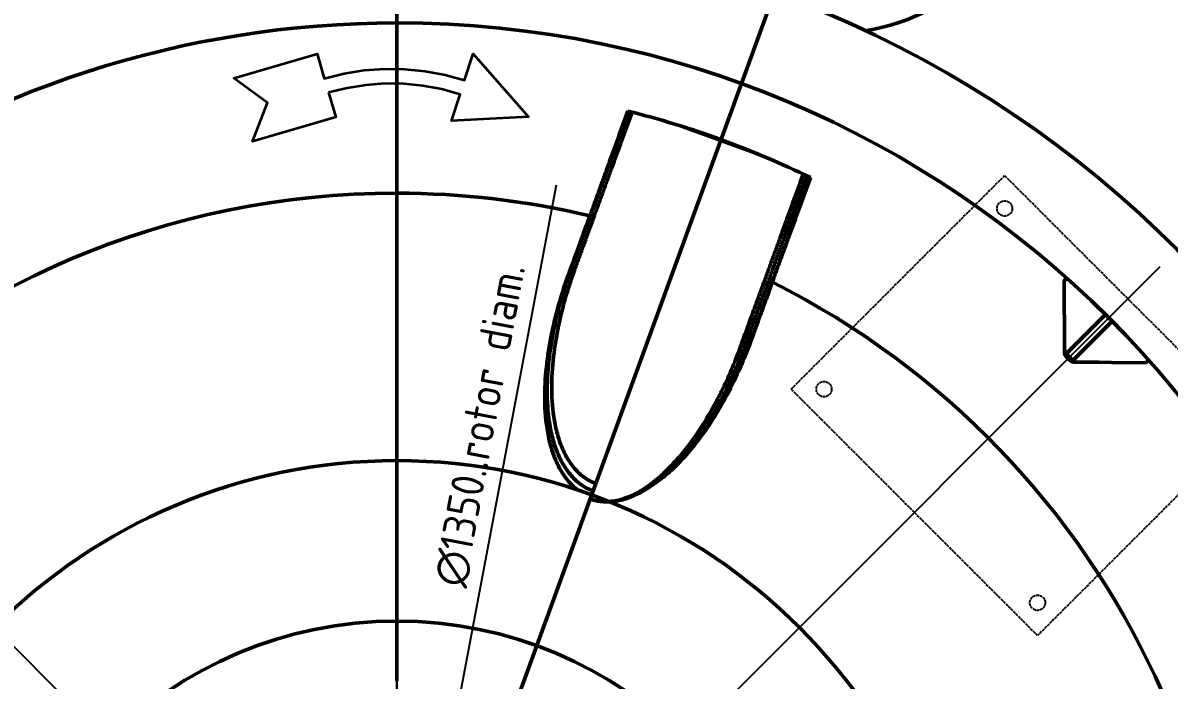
# Model space of a CAD drawing. Header units: millimetres. Extents: x 39335 to 110675, y -13954 to 36506.
# Drawn here: x 51798 to 54265, y 10077 to 11491 of the extents above; entities that cross this region are included whole.
import ezdxf

# ---------------------------------------------------------------- set-up
doc = ezdxf.new("R2010")
doc.units = ezdxf.units.MM
for name, pattern in [('AM_ISO02W050', [7.5, 6, -1.5]), ('AM_ISO08W050', [18, 12, -1.5, 3, -1.5]), ('CHAIN', [0.3543, 0.2362, -0.0295, 0.0591, -0.0295])]:
    doc.linetypes.add(name, pattern=pattern)
for name, color, linetype, lineweight in [('AM_0', 7, 'Continuous', 50), ('AM_3', 6, 'AM_ISO02W050', 25), ('AM_5', 3, 'Continuous', 25), ('AM_6', 2, 'Continuous', 35), ('AM_7', 4, 'AM_ISO08W050', 25), ('RED', 1, 'Continuous', 9)]:
    doc.layers.add(name, color=color, linetype=linetype, lineweight=lineweight)
doc.styles.add('\\M+5B1EA\\M+5D7BC', font='', dxfattribs={"width": 0.667})
doc.styles.get("Standard").update_dxf_attribs({"font": 'ISOCP.SHX'})
doc.styles.get('\\M+5B1EA\\M+5D7BC').set_extended_font_data('FangSong_GB2312')
doc.dimstyles.new('\\M+5B1EA\\M+5D7BC', dxfattribs={"dimscale": 35, "dimtxt": 3.5, "dimasz": 4, "dimexe": 2, "dimexo": 0, "dimtad": 1, "dimdec": 1, "dimdsep": 46, "dimtxsty": '\\M+5B1EA\\M+5D7BC', "dimcen": 0, "dimdle": 6, "dimazin": 2, "dimtfac": 1, "dimtdec": 1, "dimtmove": 0, "dimatfit": 3, "dimfxl": 0, "dimtolj": 1, "dimtzin": 0, "dimarcsym": 0})
doc.dimstyles.new('AM_ISO$3', dxfattribs={"dimtxt": 3.5, "dimasz": 2.5, "dimexe": 1, "dimexo": 1, "dimgap": 1.5, "dimtad": 1, "dimtoh": 1, "dimdsep": 46, "dimtxsty": 'Standard', "dimcen": 0, "dimclrd": 256, "dimclre": 256, "dimclrt": 2, "dimadec": 0, "dimazin": 2, "dimtp": 0.1, "dimtm": 0.1, "dimtfac": 0.71, "dimtofl": 0, "dimtmove": 0, "dimatfit": 0, "dimfxl": 0, "dimlwd": -1, "dimlwe": -1, "dimarcsym": 0})

# ---------------------------------------------------------------- blocks, each defined once
blk = doc.blocks.new('*D212')
at = {"layer": 'AM_5', "color": 3, "linetype": 'Continuous', "transparency": 16777216}
for p, q in [((3797086.7, -145182.8), (3796878.5, -146288.3)), ((3796619.3, -147664.1), (3796869.2, -146337.4)), ((3796610, -147713.2), (3796600.8, -147762.4))]:
    blk.add_line(p, q, dxfattribs=at)
for points in [[(3796870.3, -146286.8), (3796886.6, -146289.8), (3796869.2, -146337.4)], [(3796601.8, -147711.7), (3796618.2, -147714.8), (3796619.3, -147664.1)]]:
    blk.add_solid(points, dxfattribs=at)
at = {"layer": 'DEFPOINTS', "color": 0, "linetype": 'Continuous', "transparency": 16777216}
for p in [(3796869.2, -146337.4), (3796619.3, -147664.1)]:
    blk.add_point(p, dxfattribs=at)
at = {"layer": 'AM_5', "color": 2, "linetype": 'Continuous', "lineweight": 25, "transparency": 16777216, "insert": (3796923.3, -145698.9), "char_height": 70, "attachment_point": 5, "rotation": 79.331}
blk.add_mtext('∅1350..rotor diam.', dxfattribs=at)
blk = doc.blocks.new('*U216')
at = {"layer": 'AM_3'}
blk.add_line((265.2, 265.2), (-265.2, -265.2), dxfattribs=at)
blk = doc.blocks.new('*U217')
at = {"layer": 'AM_0', "color": 0, "linetype": 'ByBlock', "lineweight": -2, "transparency": 16777216, "rotation": 270}
blk.add_blockref('*U216', (-1642.9, 4531.3), dxfattribs=at)
blk = doc.blocks.new('*U218')
at = {"layer": 'AM_3'}
for p, q in [((-495, -35.4), (35.4, 495)), ((35.4, 495), (495, 35.4)), ((-35.4, -495), (-495, -35.4))]:
    blk.add_line(p, q, dxfattribs=at)
for centre in [(424.3, 35.4), (-424.3, -35.4), (-35.4, -424.3)]:
    blk.add_circle(centre, 16.5, dxfattribs=at)
blk = doc.blocks.new('*U219')
at = {"layer": 'AM_0', "color": 0, "linetype": 'ByBlock', "lineweight": -2, "transparency": 16777216, "rotation": 270}
blk.add_blockref('*U218', (-1413.1, 4761.1), dxfattribs=at)
blk = doc.blocks.new('*D294')
at = {"layer": 'DEFPOINTS', "color": 0, "transparency": 16777216}
for p in [(53698.1, 9323.9), (53698.1, 8423.9), (58508.5, 8423.9)]:
    blk.add_point(p, dxfattribs=at)
at = {"layer": 'RED', "color": 0, "linetype": 'ByBlock', "lineweight": -2, "transparency": 16777216}
for p, q in [((58508.5, 9323.9), (58508.5, 11321.2)), ((53698.1, 9323.9), (58578.5, 9323.9)), ((58508.5, 8563.9), (58508.5, 9183.9)), ((53698.1, 8423.9), (58578.5, 8423.9))]:
    blk.add_line(p, q, dxfattribs=at)
at = {"layer": 'RED', "color": 0, "transparency": 16777216}
for points in [[(58485.1, 9183.9), (58531.8, 9183.9), (58508.5, 9323.9)], [(58485.1, 8563.9), (58531.8, 8563.9), (58508.5, 8423.9)]]:
    blk.add_solid(points, dxfattribs=at)
at = {"layer": 'RED', "color": 0, "transparency": 16777216, "insert": (58276.6, 10939.1), "char_height": 420, "attachment_point": 5, "rotation": 90, "style": '\\M+5B1EA\\M+5D7BC'}
blk.add_mtext('\\A1;900', dxfattribs=at)
blk = doc.blocks.new('qwrgfqwefqwe')
at = {"layer": 'AM_0'}
for p, q in [((3796744.23, -147000.77), (3797778.5, -144159.15)), ((3796744.23, -144833.77), (3796744.23, -144825.77)), ((3796744.23, -144825.77), (3796744.23, -144833.77)), ((3796744.23, -145200.25), (3796744.23, -144833.77)), ((3796744.23, -144833.77), (3796744.23, -145200.25)), ((3797161.92, -145245.02), (3797242.47, -145023.72)), ((3797522.79, -145116.41), (3797359.06, -145056.82)), ((3797618.88, -145159.05), (3797613.89, -145172.77)), ((3797621.41, -145175.5), (3797613.89, -145172.77)), ((3797626.14, -145162.51), (3797621.41, -145175.5)), ((3796744.23, -145775.77), (3796744.23, -145200.25)), ((3796744.23, -145200.25), (3796744.23, -145775.77)), ((3797119.36, -145361.97), (3797161.92, -145245.02)), ((3797169.44, -145247.75), (3797161.92, -145245.02)), ((3797119.02, -145362.89), (3797119.36, -145361.97)), ((3797126.88, -145364.7), (3797119.36, -145361.97)), ((3797541.88, -145394), (3797534.37, -145391.26)), ((3797552.84, -145387.3), (3797545.32, -145384.56)), ((3798185.98, -145382.98), (3798180.02, -145388.93)), ((3798180.02, -145388.93), (3798181.19, -145535.76)), ((3798180.82, -145387.31), (3798181.65, -145387.31)), ((3798180.82, -145388.13), (3798180.82, -145387.31)), ((3798227.03, -145503.83), (3798269.44, -145461.42)), ((3798180.82, -145539.18), (3798180.82, -145489.6)), ((3798283.59, -145475.56), (3798241.18, -145517.97)), ((3797510.27, -145504.25), (3797502.75, -145501.51)), ((3797510.27, -145504.25), (3797509.93, -145505.17)), ((3798227.03, -145503.83), (3798184.61, -145546.25)), ((3798198.75, -145560.39), (3798241.18, -145517.97)), ((3798182.22, -145542.6), (3798181.19, -145535.76)), ((3798198.75, -145560.39), (3798184.61, -145546.25)), ((3798209.24, -145563.81), (3798202.4, -145562.78)), ((3798255.4, -145564.18), (3798205.82, -145564.18)), ((3798209.24, -145563.81), (3798356.07, -145564.98)), ((3798362.02, -145559.03), (3798356.07, -145564.98)), ((3798357.69, -145564.18), (3798356.87, -145564.18)), ((3798357.69, -145563.35), (3798357.69, -145564.18)), ((3796744.23, -146248.03), (3796744.23, -145775.77)), ((3796744.23, -145775.77), (3796744.23, -146248.03)), ((3796744.23, -146249.77), (3796744.23, -146248.03)), ((3796744.23, -146248.03), (3796744.23, -146249.77))]:
    blk.add_line(p, q, dxfattribs=at)
for centre, radius, start, end in [((3797684.1, -144418.5), 437.5, 279.03624, 220.96376), ((3796744.23, -147000.77), 2375, 90, 270), ((3796744.23, -147000.77), 2375, 270, 90), ((3796744.23, -147000.77), 2167, 90, 231.8058), ((3796744.23, -147000.77), 2167, 270, 90), ((3796744.23, -147000.77), 2038.86, 64.11638, 75.88362), ((3796744.23, -147000.77), 1800.52, 90, 180), ((3796744.23, -147000.77), 1800.52, 90, 180), ((3796744.23, -147000.77), 1800.52, 76.66578, 90), ((3796744.23, -147000.77), 1800.52, 76.66578, 90), ((3796744.23, -147000.77), 1680.22, 76.83624, 77.11108), ((3796744.23, -147000.77), 1800.52, 270, 63.33422), ((3796744.23, -147000.77), 1800.52, 270, 63.33422), ((3796744.23, -147000.77), 1680.22, 62.88892, 63.16376), ((3798205.82, -145539.18), 25, 180, 270), ((3796744.23, -147000.77), 1225, 90, 180), ((3796744.23, -147000.77), 1225, 90, 180), ((3796744.23, -147000.77), 1225, 270, 90), ((3796744.23, -147000.77), 1225, 270, 90), ((3796744.23, -147000.77), 879.76, 0, 359.9997)]:
    blk.add_arc(centre, radius, start, end, dxfattribs=at)
blk.add_ellipse((3798202.56, -145542.44), major_axis=(-15.56, 15.56), ratio=0.8660254, start_param=0.8649372, end_param=2.2766554, dxfattribs=at)
for points, weights in [([(3797159.49, -145248.79), (3797197.94, -145143.13), (3797241.49, -145023.48)], [1, 1.00195574851, 1]), ([(3797250.26, -145025.7), (3797207.38, -145143.52), (3797169.44, -145247.75)], [1.00006900398, 1.00193066672, 1]), ([(3797534.37, -145391.26), (3797571.72, -145288.63), (3797613.89, -145172.77)], [1, 1.00185871181, 1]), ([(3797541.88, -145394), (3797579.24, -145291.37), (3797621.41, -145175.5)], [1, 1.00185871181, 1]), ([(3797634.28, -145166.44), (3797590.74, -145286.09), (3797552.28, -145391.75)], [1, 1.00195574852, 1]), ([(3797633.38, -145166), (3797590.65, -145283.4), (3797552.84, -145387.3)], [1.00008089074, 1.00192448287, 1]), ([(3797113.96, -145373.87), (3797135.86, -145313.71), (3797159.49, -145248.79)], [1, 1.00073697375, 1]), ([(3797169.44, -145247.75), (3797147.4, -145308.3), (3797126.88, -145364.7)], [1, 1.00063860114, 1]), ([(3797483.01, -145532.37), (3797507.57, -145464.88), (3797534.37, -145391.26)], [1, 1.0009548881, 1]), ([(3797490.52, -145535.11), (3797515.09, -145467.61), (3797541.88, -145394)], [1, 1.0009548881, 1]), ([(3797552.28, -145391.75), (3797528.65, -145456.67), (3797506.75, -145516.83)], [1, 1.00073697371, 1]), ([(3797552.84, -145387.3), (3797530.8, -145447.85), (3797510.27, -145504.25)], [1, 1.00063860114, 1])]:
    blk.add_rational_spline(points, weights, degree=2, dxfattribs=at)
for points, knots in [([(3797166.34, -145841.04), (3797161.5, -145839.28), (3797156.81, -145837.17), (3797147.76, -145832.29), (3797143.41, -145829.52), (3797130.94, -145820.36), (3797123.42, -145813.08), (3797110.16, -145797.07), (3797104.41, -145788.31), (3797094.57, -145770.27), (3797090.49, -145760.99), (3797083.19, -145741.36), (3797079.99, -145730.44), (3797074.77, -145708.15), (3797072.76, -145696.77), (3797068.24, -145662.15), (3797067.25, -145638.45), (3797068.28, -145590.94), (3797070.32, -145567.15), (3797076.55, -145520.75), (3797080.74, -145498.13), (3797090.07, -145456.44), (3797095.59, -145435.36), (3797107.13, -145397.05), (3797112.82, -145379.92), (3797119.02, -145362.89)], [68.9109796, 68.9109796, 68.9109796, 68.9109796, 70.4544151, 70.4544151, 71.9978506, 71.9978506, 75.0847216, 75.0847216, 78.1715925, 78.1715925, 81.2584635, 81.2584635, 84.8898613, 84.8898613, 88.521259, 88.521259, 95.7840545, 95.7840545, 103.04685, 103.04685, 110.3096455, 110.3096455, 117.187724, 117.187724, 122.6591558, 122.6591558, 122.6591558, 122.6591558]), ([(3797126.88, -145364.7), (3797121.43, -145379.66), (3797116.4, -145394.68), (3797105.54, -145430.09), (3797100.13, -145450.36), (3797090.87, -145490.7), (3797086.67, -145512.72), (3797080.37, -145557.93), (3797078.26, -145581.1), (3797077.01, -145627.41), (3797077.86, -145650.52), (3797082.08, -145684.29), (3797083.97, -145695.39), (3797088.94, -145717.15), (3797092, -145727.81), (3797098.99, -145746.95), (3797102.9, -145755.98), (3797112.34, -145773.55), (3797117.88, -145782.08), (3797130.66, -145797.69), (3797137.91, -145804.78), (3797149.97, -145813.71), (3797154.19, -145816.4), (3797162.96, -145821.15), (3797167.51, -145823.21), (3797172.21, -145824.92)], [15.0552344, 15.0552344, 15.0552344, 15.0552344, 19.8642305, 19.8642305, 26.4856406, 26.4856406, 33.5651023, 33.5651023, 40.6445639, 40.6445639, 47.7240256, 47.7240256, 51.2637564, 51.2637564, 54.8034873, 54.8034873, 57.801477, 57.801477, 60.7994667, 60.7994667, 63.7974565, 63.7974565, 65.2964513, 65.2964513, 66.7954462, 66.7954462, 66.7954462, 66.7954462]), ([(3797122.12, -145351.46), (3797115.59, -145369.41), (3797109.6, -145387.49), (3797101.33, -145415.24), (3797098.58, -145425.04), (3797096.04, -145434.71)], [14.0394972, 14.0394972, 14.0394972, 14.0394972, 19.8009362, 19.8009362, 22.9746532, 22.9746532, 22.9746532, 22.9746532]), ([(3797134.37, -145839.56), (3797126.05, -145833.45), (3797118.52, -145826.18), (3797105.22, -145810.17), (3797099.43, -145801.41), (3797089.55, -145783.35), (3797085.44, -145774.06), (3797078.1, -145754.42), (3797074.87, -145743.5), (3797069.61, -145721.21), (3797067.58, -145709.82), (3797063, -145675.2), (3797061.96, -145651.49), (3797062.92, -145603.95), (3797064.92, -145580.15), (3797071.08, -145533.71), (3797075.24, -145511.07), (3797084.69, -145468.53), (3797090.42, -145446.59), (3797102.21, -145407.62), (3797107.84, -145390.7), (3797113.96, -145373.87)], [73.1660416, 73.1660416, 73.1660416, 73.1660416, 76.2533509, 76.2533509, 79.3454254, 79.3454254, 82.4375, 82.4375, 86.0707762, 86.0707762, 89.7040523, 89.7040523, 96.9706046, 96.9706046, 104.2371569, 104.2371569, 111.5037093, 111.5037093, 118.6623828, 118.6623828, 124.0728305, 124.0728305, 124.0728305, 124.0728305]), ([(3797481.37, -145574.96), (3797485.64, -145565.91), (3797489.84, -145556.65), (3797501.33, -145530.07), (3797508.38, -145512.37), (3797514.91, -145494.42)], [113.083907, 113.083907, 113.083907, 113.083907, 116.257624, 116.257624, 122.019063, 122.019063, 122.019063, 122.019063]), ([(3797506.75, -145516.83), (3797500.63, -145533.66), (3797494.07, -145550.24), (3797478.04, -145587.67), (3797468.33, -145608.16), (3797448.22, -145646.83), (3797436.86, -145666.84), (3797411.72, -145706.37), (3797397.96, -145725.9), (3797368.14, -145762.92), (3797352.1, -145780.43), (3797326.34, -145804.01), (3797317.46, -145811.42), (3797304.81, -145820.85), (3797301.3, -145823.36), (3797297.75, -145825.78)], [16.065573, 16.065573, 16.065573, 16.065573, 21.4760207, 21.4760207, 28.6346943, 28.6346943, 35.9012466, 35.9012466, 43.1677989, 43.1677989, 50.4343512, 50.4343512, 54.0676274, 54.0676274, 55.4394572, 55.4394572, 55.4394572, 55.4394572]), ([(3797509.93, -145505.17), (3797503.74, -145522.2), (3797497.08, -145538.98), (3797481.3, -145575.75), (3797471.97, -145595.44), (3797452.33, -145633.38), (3797441, -145653.4), (3797420.89, -145685.14), (3797412.87, -145697.02), (3797404.42, -145708.65)], [15.1628035, 15.1628035, 15.1628035, 15.1628035, 20.6342353, 20.6342353, 27.5123137, 27.5123137, 34.7751092, 34.7751092, 39.1708672, 39.1708672, 39.1708672, 39.1708672]), ([(3797160.07, -145858.27), (3797171.26, -145862.34), (3797183.17, -145864.2), (3797195.19, -145864), (3797209.02, -145863.77), (3797222.95, -145860.83), (3797236.15, -145856.15), (3797244.64, -145853.14), (3797252.83, -145849.41), (3797260.53, -145845.32), (3797264.28, -145843.32), (3797267.9, -145841.25), (3797271.42, -145839.11), (3797287.8, -145829.15), (3797303.15, -145817.09), (3797317.68, -145803.64), (3797341.94, -145781.21), (3797363.9, -145754.89), (3797383.53, -145727.12), (3797394.33, -145711.84), (3797404.42, -145696.11), (3797413.75, -145680.35), (3797421.34, -145667.52), (3797428.43, -145654.67), (3797435, -145642.02), (3797437.76, -145636.72), (3797440.41, -145631.49), (3797443.06, -145626.12), (3797457.43, -145597.02), (3797471.04, -145565.25), (3797483.01, -145532.37)], [69.4852878, 69.4852878, 69.4852878, 69.4852878, 73.2059961, 73.2059961, 73.2059961, 77.4870538, 77.4870538, 77.4870538, 80.2406607, 80.2406607, 80.2406607, 81.5839958, 81.5839958, 81.5839958, 87.8343214, 87.8343214, 87.8343214, 98.2656685, 98.2656685, 98.2656685, 104.009227, 104.009227, 104.009227, 108.6819919, 108.6819919, 108.6819919, 110.6370587, 110.6370587, 110.6370587, 121.2399023, 121.2399023, 121.2399023, 121.2399023]), ([(3797160.07, -145858.27), (3797164.74, -145859.97), (3797169.52, -145861.32), (3797179.25, -145863.32), (3797184.18, -145863.97), (3797199.09, -145864.9), (3797209.16, -145864.17), (3797228.9, -145860.5), (3797238.58, -145857.57), (3797257.03, -145850.28), (3797265.8, -145845.92), (3797283.38, -145835.87), (3797292.53, -145829.74), (3797310.23, -145816.42), (3797318.78, -145809.21), (3797343.6, -145786.3), (3797359.04, -145769.31), (3797387.74, -145733.38), (3797400.98, -145714.45), (3797425.14, -145676.12), (3797436.05, -145656.72), (3797455.94, -145618.07), (3797465.8, -145596.94), (3797480.41, -145561.92), (3797485.61, -145548.61), (3797490.52, -145535.11)], [69.4852878, 69.4852878, 69.4852878, 69.4852878, 70.9762206, 70.9762206, 72.4671534, 72.4671534, 75.449019, 75.449019, 78.4308847, 78.4308847, 81.4127503, 81.4127503, 84.926594, 84.926594, 88.4404376, 88.4404376, 95.468125, 95.468125, 102.4958123, 102.4958123, 109.5234996, 109.5234996, 116.8852686, 116.8852686, 121.2399023, 121.2399023, 121.2399023, 121.2399023])]:
    blk.add_open_spline(points, degree=3, knots=knots, dxfattribs=at)
at = {"layer": 'AM_6', "color": 4}
blk.add_polyline3d([(3796596.96, -144983.73, 0), (3796612.49, -145036.54, 0), (3796433.18, -145089.28, 0), (3796465.97, -145005.58, 0), (3796393.08, -144952.97, 0), (3796572.4, -144900.23, 0), (3796587.93, -144953.03, 0), (3796630.43, -144942.48, 0), (3796673.69, -144935.6, 0), (3796717.37, -144932.45, 0), (3796761.16, -144933.04, 0), (3796804.74, -144937.36, 0), (3796847.79, -144945.4, 0), (3796890, -144957.09, 0), (3796908.4, -144900.23, 0), (3797027.39, -145036.22, 0), (3796861.75, -145044.39, 0), (3796880.15, -144987.53, 0), (3796840.58, -144976.58, 0), (3796800.22, -144969.04, 0), (3796759.36, -144964.99, 0), (3796718.31, -144964.43, 0), (3796677.36, -144967.39, 0), (3796636.81, -144973.84, 0), (3796596.96, -144983.73, 0)], dxfattribs=at)
at = {"layer": 'AM_7', "linetype": 'CHAIN', "ltscale": 14.112334}
for p, q in [((3796744.23, -144615.77), (3796744.23, -149385.77)), ((3796744.23, -149249.33), (3796744.23, -144735.53))]:
    blk.add_line(p, q, dxfattribs=at)
at = {"layer": 'AM_7', "linetype": 'Continuous'}
for p, q in [((3795182.12, -148562.88), (3798386.87, -145358.13)), ((3798312.8, -148569.34), (3795121.76, -145378.3))]:
    blk.add_line(p, q, dxfattribs=at)
at = {"layer": 'AM_0'}
for name in ['*U219', '*U217']:
    blk.add_blockref(name, (3799500.79, -150418.4), dxfattribs=at)
at = {"layer": 'AM_5', "linetype": 'Continuous', "lineweight": 25}
dim = blk.add_diameter_dim_2p(p1=(3796619.26, -147664.1), p2=(3796869.2, -146337.44), text='<>..rotor diam.', dimstyle='AM_ISO$3', override={"dimscale": 20, "dimasz": 2.5, "dimtoh": 0, "dimdec": 0, "dimlfac": 1, "dimpost": '', "dimclrd": 3, "dimadec": 1, "dimtofl": 1, "dimatfit": 3, "dimarcsym": 0}, dxfattribs=at)
dim.commit()
dim.dimension.update_dxf_attribs({"geometry": '*D212', "text_midpoint": (3796923.34, -145698.93)})

msp = doc.modelspace()

# ---------------------------------------------------------------- linework, layer by layer
at = {"layer": 'AM_0'}
for p, q in [((52603.42, 11484.69), (52603.42, 11684.69)), ((52603.42, 11476.69), (52603.42, 11484.69)), ((52603.42, 11484.69), (52603.42, 11476.69))]:
    msp.add_line(p, q, dxfattribs=at)

# ---------------------------------------------------------------- block references
at = {"layer": 'RED'}
msp.add_blockref('qwrgfqwefqwe', (-3744140.81, 156324.66), dxfattribs=at)

# ---------------------------------------------------------------- dimensions: what is measured, and where the dimension line sits
dim = msp.add_linear_dim(base=(58508.46, 8423.9), p1=(53698.1, 9323.89), p2=(53698.1, 8423.9), angle=90, dimstyle='\\M+5B1EA\\M+5D7BC', override={"dimtxt": 12, "dimdec": 0, "dimarcsym": 1}, dxfattribs=at)
dim.commit()
dim.dimension.update_dxf_attribs({"geometry": '*D294', "text_midpoint": (58508.46, 10939.11), "dimtype": 160})

doc.saveas('drawing.dxf')
